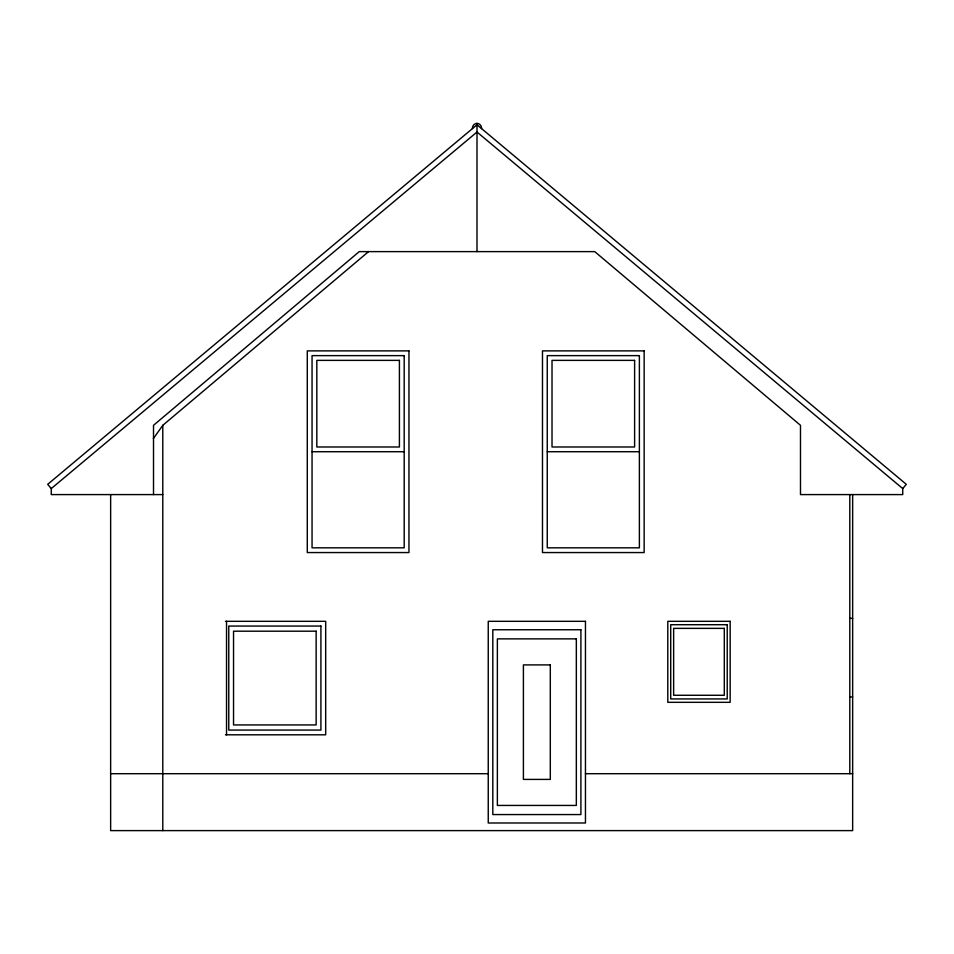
<?xml version="1.0" encoding="UTF-8"?>
<svg xmlns="http://www.w3.org/2000/svg" width="954" height="954" viewBox="0 0 954 954"><rect width="100%" height="100%" fill="white"/><g stroke="black" fill="none" stroke-linecap="round" stroke-linejoin="round"><path stroke-width="1.43" d="M153.355 438.578L162.788 425.317L368.554 251.617M153.511 494.589L153.511 425.317L359.264 251.617L594.736 251.617L800.489 425.317L800.489 494.589L902.734 494.589L902.734 488.579L906.3 484.322L477 124.783L47.7 484.322L51.266 488.579L51.266 494.589L162.788 494.589M51.266 488.579L477 132.034L902.734 488.579M312.053 451.719L404.186 451.719M547.25 451.719L639.383 451.719M849.799 618.347L852.649 618.347M225.478 621.316L325.684 621.316L325.684 734.807L225.478 734.807M849.799 697.028L852.649 697.028M110.64 773.694L488.245 773.694M585.458 773.694L852.649 773.694M852.649 494.589L852.649 830.612L110.64 830.612L110.64 494.589M849.799 494.589L849.799 773.694M481.531 128.587A4.818 4.818 0 0 0 480.756 125.534L480.363 125.022A4.818 4.818 0 0 0 477 123.388L477 251.617M226.539 621.316L226.539 734.807M162.788 425.317L162.788 830.612M472.468 128.587A4.818 4.818 0 0 1 473.244 125.534L473.637 125.022A4.818 4.818 0 0 1 477 123.388M408.956 350.881L307.283 350.881L307.283 552.557L408.956 552.557L408.956 350.881M644.153 350.881L542.48 350.881L542.48 552.557L644.153 552.557L644.153 350.881M404.186 355.627L312.053 355.627L312.053 547.823L404.186 547.823L404.186 355.627M639.383 355.627L547.25 355.627L547.25 547.823L639.383 547.823L639.383 355.627M399.416 360.373L316.823 360.373L316.823 446.985L399.416 446.985L399.416 360.373M634.613 360.373L552.02 360.373L552.02 446.985L634.613 446.985L634.613 360.373M585.458 621.316L488.245 621.316L488.245 822.992L585.458 822.992L585.458 621.316M730.156 621.316L667.8 621.316L667.8 702.323L730.156 702.323L730.156 621.316M727.222 624.703L670.722 624.703L670.722 698.936L727.222 698.936L727.222 624.703M320.914 626.062L228.769 626.062L228.769 730.072L320.914 730.072L320.914 626.062M724.301 628.364L673.643 628.364L673.643 695.275L724.301 695.275L724.301 628.364M580.903 629.747L492.813 629.747L492.813 814.561L580.903 814.561L580.903 629.747M316.144 631.19L233.539 631.19L233.539 724.933L316.144 724.933L316.144 631.19M576.335 638.87L497.368 638.87L497.368 805.438L576.335 805.438L576.335 638.87M550.303 664.902L523.4 664.902L523.4 779.406L550.303 779.406L550.303 664.902"/></g></svg>
